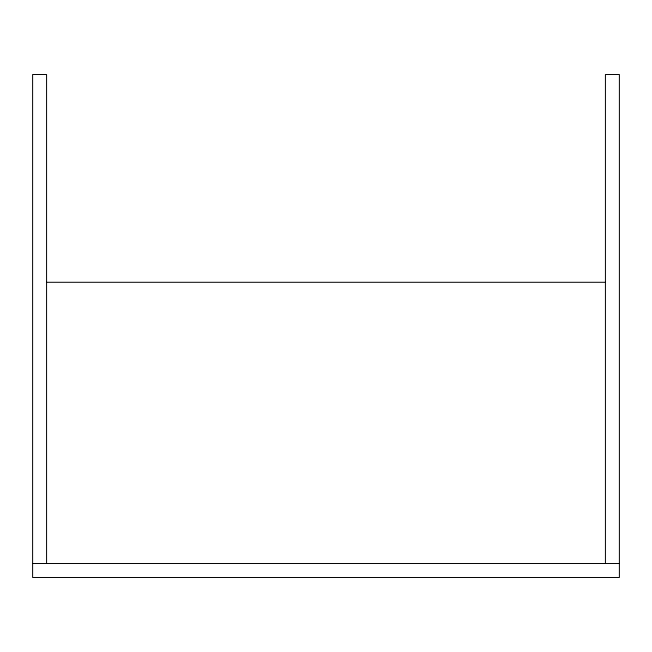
<?xml version="1.0" encoding="UTF-8"?>
<svg xmlns="http://www.w3.org/2000/svg" width="652" height="652" viewBox="0 0 652 652"><rect width="100%" height="100%" fill="white"/><g stroke="black" fill="none" stroke-linecap="round" stroke-linejoin="round"><path stroke-width="0.98" d="M46.569 282.3L605.431 282.3M32.6 563.515L619.4 563.515M605.431 563.515L605.431 74.515L619.4 74.515L619.4 577.485L32.6 577.485L32.6 74.515L46.569 74.515L46.569 563.515"/></g></svg>
